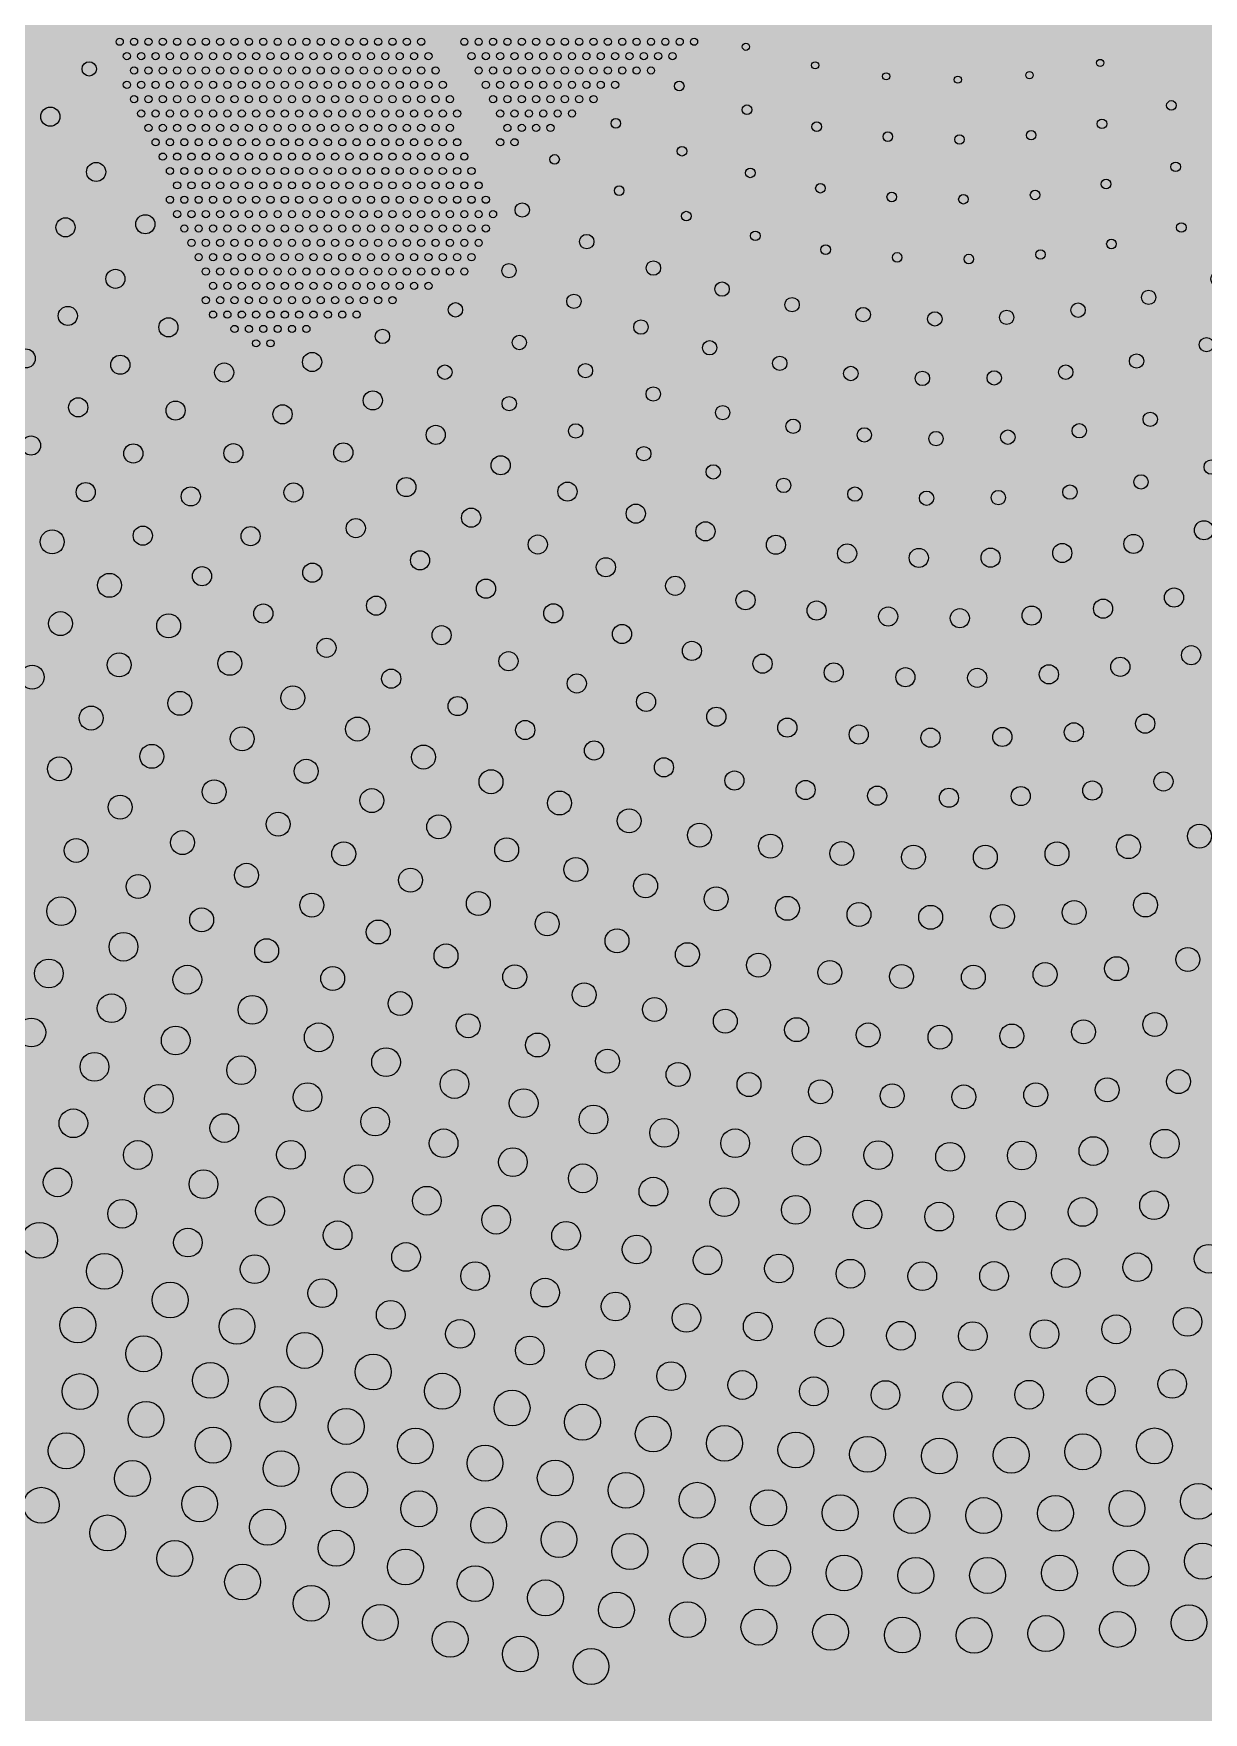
# Model space of a CAD drawing. Header units: metres. Extents: x 6 to 601, y -20 to 118.
# Drawn here: x 57.417 to 58.395, y 78.534 to 79.937 of the extents above; entities that cross this region are included whole.
import ezdxf

# ---------------------------------------------------------------- set-up
doc = ezdxf.new("R2010")
doc.units = ezdxf.units.M
doc.header["$MEASUREMENT"] = 0

# ---------------------------------------------------------------- blocks, each defined once
blk = doc.blocks.new('*U1026')
blk.add_circle((0, 0), 0.01)
blk = doc.blocks.new('*U1027')
at = {"color": 0, "linetype": 'ByBlock', "lineweight": -2, "transparency": 16777216}
for p, rotation in [((66.3017, 82.1653), 321.3418442553979), ((66.3495, 82.129), 324.197131937637), ((66.399, 82.0951), 327.0524196198754), ((66.4501, 82.0638), 329.9077073021141), ((66.5028, 82.035), 332.7629949843528), ((66.5568, 82.0089), 335.6182826665913), ((66.612, 81.9855), 338.4735703488298), ((66.6684, 81.9649), 341.3288580310684), ((66.7257, 81.9471), 344.1841457133071), ((66.7838, 81.9322), 347.039433395546), ((66.8426, 81.9202), 349.8947210777845), ((67.2604, 81.9194), 9.881734853455248), ((66.9019, 81.9111), 352.7500087600231), ((66.9616, 81.905), 355.6052964422619), ((67.0215, 81.9019), 358.4605841245007), ((67.0815, 81.9018), 1.315871806739016), ((67.1414, 81.9047), 4.171159488977735), ((67.2011, 81.9106), 7.02644717121655)]:
    blk.add_blockref('*U1026', p, dxfattribs=dict(at, rotation=rotation))
blk = doc.blocks.new('*U1028')
blk.add_circle((0, 0), 0.008)
blk = doc.blocks.new('*U1029')
at = {"color": 0, "linetype": 'ByBlock', "lineweight": -2, "transparency": 16777216}
for p, rotation in [((66.284, 82.2458), 318.158226041522), ((66.3297, 82.2069), 321.137227097485), ((66.3774, 82.1705), 324.1162281534479), ((66.4269, 82.1366), 327.0952292094108), ((66.4781, 82.1054), 330.0742302653737), ((66.5309, 82.0768), 333.0532313213367), ((66.585, 82.051), 336.0322323772997), ((66.6405, 82.0281), 339.0112334332626), ((66.697, 82.0081), 341.9902344892257), ((66.7545, 81.991), 344.9692355451886), ((66.8129, 81.9769), 347.9482366011515), ((66.8718, 81.9659), 350.9272376571144), ((66.9313, 81.958), 353.9062387130775), ((67.1709, 81.9575), 5.822242936929459), ((67.2304, 81.9651), 8.801243992892337), ((66.9911, 81.9532), 356.8852397690405), ((67.0511, 81.9515), 359.8642408250041), ((67.1111, 81.9529), 2.843241880966596)]:
    blk.add_blockref('*U1028', p, dxfattribs=dict(at, rotation=rotation))
blk = doc.blocks.new('*U1009')
blk.add_circle((0, 0), 0.008)
blk = doc.blocks.new('*U1010')
at = {"color": 0, "linetype": 'ByBlock', "lineweight": -2, "transparency": 16777216}
for p, rotation in [((66.2795, 82.3186), 315.4636443436713), ((66.3234, 82.2777), 318.5775647645634), ((66.3695, 82.2392), 321.6914851854552), ((66.4175, 82.2033), 324.8054056063472), ((66.4675, 82.1701), 327.9193260272392), ((66.5191, 82.1396), 331.0332464481314), ((66.5724, 82.112), 334.1471668690234), ((66.6271, 82.0873), 337.2610872899154), ((66.683, 82.0656), 340.3750077108073), ((66.7401, 82.047), 343.4889281316991), ((66.798, 82.0316), 346.6028485525912), ((66.8567, 82.0192), 349.7167689734833), ((67.2151, 82.0134), 8.400291498835259), ((66.916, 82.0101), 352.8306893943753), ((66.9757, 82.0043), 355.9446098152675), ((67.0357, 82.0017), 359.0585302361602), ((67.0957, 82.0023), 2.172450657051518), ((67.1555, 82.0062), 5.286371077943246)]:
    blk.add_blockref('*U1009', p, dxfattribs=dict(at, rotation=rotation))
blk = doc.blocks.new('*U1031')
blk.add_circle((0, 0), 0.008)
blk = doc.blocks.new('*U1032')
at = {"color": 0, "linetype": 'ByBlock', "lineweight": -2, "transparency": 16777216}
for p, rotation in [((66.3147, 82.3541), 315.4722963458858), ((66.3586, 82.3133), 318.7339369138296), ((66.4048, 82.275), 321.9955774817733), ((66.4531, 82.2394), 325.2572180497168), ((66.5034, 82.2066), 328.5188586176601), ((66.5554, 82.1768), 331.7804991856034), ((66.6091, 82.1499), 335.042139753547), ((66.6642, 82.1262), 338.3037803214904), ((66.7205, 82.1056), 341.5654208894341), ((66.7779, 82.0883), 344.8270614573779), ((66.8363, 82.0742), 348.0887020253215), ((67.2535, 82.0706), 10.92018600092701), ((66.8953, 82.0635), 351.3503425932652), ((66.9548, 82.0562), 354.6119831612089), ((67.1943, 82.0609), 7.658545432983378), ((67.0147, 82.0522), 357.8736237291528), ((67.0747, 82.0517), 1.13526429709624), ((67.1346, 82.0546), 4.396904865039885)]:
    blk.add_blockref('*U1031', p, dxfattribs=dict(at, rotation=rotation))
blk = doc.blocks.new('*U1033')
blk.add_circle((0, 0), 0.008)
blk = doc.blocks.new('*U1034')
at = {"color": 0, "linetype": 'ByBlock', "lineweight": -2, "transparency": 16777216}
for p, rotation in [((66.3128, 82.4281), 312.4302284460002), ((66.3545, 82.3851), 315.8543024236416), ((66.3988, 82.3446), 319.278376401283), ((66.4454, 82.3068), 322.7024503789243), ((66.4942, 82.2719), 326.1265243565657), ((66.545, 82.24), 329.5505983342072), ((66.5976, 82.2111), 332.9746723118483), ((66.6518, 82.1855), 336.3987462894895), ((66.7075, 82.1631), 339.8228202671308), ((66.7644, 82.1441), 343.2468942447719), ((66.8223, 82.1286), 346.6709682224131), ((66.8811, 82.1165), 350.0950422000544), ((67.2392, 82.1188), 10.63948606590143), ((66.9405, 82.1079), 353.5191161776956), ((67.0003, 82.1029), 356.9431901553368), ((67.0602, 82.1015), 0.3672641329768738), ((67.1202, 82.1037), 3.791338110618899), ((67.1799, 82.1095), 7.21541208826019)]:
    blk.add_blockref('*U1033', p, dxfattribs=dict(at, rotation=rotation))
blk = doc.blocks.new('*U999')
blk.add_circle((0, 0), 0.008)
blk = doc.blocks.new('*U1000')
at = {"color": 0, "linetype": 'ByBlock', "lineweight": -2, "transparency": 16777216}
for p, rotation in [((66.5189, 82.3156), 325.8933813332081), ((66.5696, 82.2835), 329.4969154059145), ((67.5417, 82.2857), 30.75699464192241), ((66.6222, 82.2547), 333.1004494786209), ((67.4892, 82.2567), 27.15346056921602), ((66.6765, 82.2293), 336.7039835513274), ((67.435, 82.231), 23.54992649650955), ((67.3793, 82.2087), 19.94639242380318), ((66.7323, 82.2073), 340.3075176240338), ((66.7894, 82.1889), 343.9110516967401), ((67.3223, 82.1901), 16.3428583510969), ((66.8476, 82.1741), 347.5145857694463), ((67.2642, 82.175), 12.73932427839062), ((66.9065, 82.1629), 351.1181198421526), ((66.966, 82.1556), 354.721653914859), ((67.1458, 82.156), 5.532256132977938), ((67.2053, 82.1636), 9.135790205684337), ((67.0259, 82.1519), 358.3251879875652), ((67.0859, 82.1521), 1.928722060271409)]:
    blk.add_blockref('*U999', p, dxfattribs=dict(at, rotation=rotation))
blk = doc.blocks.new('*U1035')
blk.add_circle((0, 0), 0.006)
blk = doc.blocks.new('*U1036')
at = {"color": 0, "linetype": 'ByBlock', "lineweight": -2, "transparency": 16777216}
for p, rotation in [((66.5777, 82.337), 328.2224105844752), ((67.493, 82.3154), 29.06794816739852), ((66.6298, 82.3071), 332.025256683408), ((66.6836, 82.2808), 335.8281027823407), ((67.4396, 82.288), 25.26510206846565), ((66.7392, 82.258), 339.6309488812734), ((67.3846, 82.2642), 21.46225596953293), ((66.7961, 82.239), 343.433794980206), ((67.328, 82.2441), 17.65940987060016), ((67.2703, 82.2278), 13.85656377166741), ((66.8541, 82.2238), 347.2366410791385), ((66.913, 82.2125), 351.0394871780711), ((67.2116, 82.2154), 10.05371767273475), ((66.9725, 82.2052), 354.8423332770038), ((67.0324, 82.2018), 358.6451793759368), ((67.0924, 82.2023), 2.448025474869226), ((67.1522, 82.2069), 6.250871573802094)]:
    blk.add_blockref('*U1035', p, dxfattribs=dict(at, rotation=rotation))
blk = doc.blocks.new('*U1037')
blk.add_circle((0, 0), 0.006)
blk = doc.blocks.new('*U1038')
at = {"color": 0, "linetype": 'ByBlock', "lineweight": -2, "transparency": 16777216}
for p, rotation in [((66.6387, 82.3592), 330.9159579152873), ((67.4451, 82.3464), 27.27291532029842), ((66.6921, 82.3319), 334.9414548727881), ((67.3909, 82.3208), 23.24741836279761), ((66.7473, 82.3084), 338.9669518302888), ((67.335, 82.2991), 19.22192140529681), ((66.804, 82.2889), 342.9924487877897), ((67.2777, 82.2814), 15.196424447796), ((66.862, 82.2733), 347.0179457452905), ((67.2193, 82.2677), 11.1709274902952), ((66.9209, 82.2619), 351.0434427027916), ((66.9804, 82.2547), 355.0689396602925), ((67.16, 82.2581), 7.145430532794445), ((67.0403, 82.2516), 359.0944366177936), ((67.1003, 82.2528), 3.119933575293774)]:
    blk.add_blockref('*U1037', p, dxfattribs=dict(at, rotation=rotation))
blk = doc.blocks.new('*U1039')
blk.add_circle((0, 0), 0.006)
blk = doc.blocks.new('*U1040')
at = {"color": 0, "linetype": 'ByBlock', "lineweight": -2, "transparency": 16777216}
for p, rotation in [((66.6834, 82.3919), 332.5696579955841), ((66.7377, 82.3663), 336.8454989409339), ((67.3793, 82.3703), 23.87974933978078), ((66.7937, 82.3448), 341.1213398862835), ((67.3236, 82.3481), 19.60390839443108), ((66.8511, 82.3275), 345.3971808316333), ((67.2663, 82.3301), 15.3280674490812), ((66.9097, 82.3145), 349.6730217769831), ((67.2079, 82.3164), 11.05222650373139), ((66.9691, 82.306), 353.9488627223328), ((67.0289, 82.3019), 358.2247036676825), ((67.0889, 82.3023), 2.50054461303185), ((67.1487, 82.3071), 6.776385558381644)]:
    blk.add_blockref('*U1039', p, dxfattribs=dict(at, rotation=rotation))
blk = doc.blocks.new('*U1019')
blk.add_circle((0, 0), 0.006)
blk = doc.blocks.new('*U1020')
at = {"color": 0, "linetype": 'ByBlock', "lineweight": -2, "transparency": 16777216}
for p, rotation in [((66.6945, 82.4426), 331.5420281235775), ((67.3873, 82.4293), 26.25467639388164), ((66.7484, 82.4162), 336.1014154794361), ((66.8041, 82.3941), 340.6608028352946), ((67.3325, 82.4049), 21.69528903802299), ((67.276, 82.385), 17.13590168216428), ((66.8615, 82.3765), 345.2201901911533), ((67.218, 82.3696), 12.57651432630558), ((66.92, 82.3635), 349.779577547012), ((66.9794, 82.3552), 354.3389649028708), ((67.0993, 82.3529), 3.457739614588032), ((67.159, 82.3589), 8.017126970446926), ((67.0393, 82.3516), 358.8983522587293)]:
    blk.add_blockref('*U1019', p, dxfattribs=dict(at, rotation=rotation))
blk = doc.blocks.new('*U1015')
blk.add_circle((0, 0), 0.004)
blk = doc.blocks.new('*U1016')
at = {"color": 0, "linetype": 'ByBlock', "lineweight": -2, "transparency": 16777216}
for p, rotation in [((66.7215, 82.4849), 331.832645651145), ((67.3574, 82.4703), 25.54796266728846), ((66.7755, 82.4588), 336.7158562889763), ((67.3022, 82.4468), 20.66475202945717), ((66.8316, 82.4375), 341.5990669268076), ((67.2453, 82.428), 15.78154139162604), ((66.8893, 82.421), 346.4822775646388), ((67.1869, 82.4142), 10.89833075379492), ((66.9481, 82.4095), 351.36548820247), ((67.0078, 82.403), 356.2486988403013), ((67.0677, 82.4016), 1.131909478132176), ((67.1276, 82.4054), 6.015120115963612)]:
    blk.add_blockref('*U1015', p, dxfattribs=dict(at, rotation=rotation))
blk = doc.blocks.new('*U1017')
blk.add_circle((0, 0), 0.004)
blk = doc.blocks.new('*U1018')
at = {"color": 0, "linetype": 'ByBlock', "lineweight": -2, "transparency": 16777216}
for p, rotation in [((66.7727, 82.515), 334.5415391586943), ((67.2972, 82.4985), 21.85047748370235), ((66.828, 82.4917), 339.7980878614729), ((66.8851, 82.4736), 345.0546365642514), ((67.2406, 82.4787), 16.59392878092369), ((66.9437, 82.4608), 350.3111852670302), ((67.0033, 82.4535), 355.567733969809), ((67.1231, 82.4552), 6.080831375366351), ((67.1824, 82.4643), 11.33738007814504), ((67.0632, 82.4516), 0.8242826725878657)]:
    blk.add_blockref('*U1017', p, dxfattribs=dict(at, rotation=rotation))
blk = doc.blocks.new('*U1043')
blk.add_circle((0, 0), 0.004)
blk = doc.blocks.new('*U1044')
at = {"color": 0, "linetype": 'ByBlock', "lineweight": -2, "transparency": 16777216}
for p, rotation in [((66.8257, 82.5462), 337.8131136229439), ((66.8823, 82.5264), 343.5048120310153), ((67.237, 82.53), 17.65500247944334), ((66.9406, 82.5122), 349.1965104390867), ((67.179, 82.5146), 11.96330407137198), ((67, 82.5039), 354.8882088471581), ((67.0599, 82.5015), 0.5799072552289426), ((67.1198, 82.5051), 6.271605663300615)]:
    blk.add_blockref('*U1043', p, dxfattribs=dict(at, rotation=rotation))
blk = doc.blocks.new('*U1001')
blk.add_circle((0, 0), 0.003)
blk = doc.blocks.new('*U1002')
at = {"color": 0, "linetype": 'ByBlock', "lineweight": -2, "transparency": 16777216}
for p, rotation in [((66.8814, 82.579), 341.8701038486636), ((67.1775, 82.5655), 12.89708367252302), ((66.9393, 82.5635), 348.0754998134354), ((66.9986, 82.5543), 354.2808957782074), ((67.1184, 82.5553), 6.691687707751187), ((67.0585, 82.5515), 0.4862917429780357)]:
    blk.add_blockref('*U1001', p, dxfattribs=dict(at, rotation=rotation))

msp = doc.modelspace()

# ---------------------------------------------------------------- hatches: boundary and pattern name
at = {"lineweight": 0, "true_color": 0xcd6928, "transparency": 33554534}
h = msp.add_hatch(color=32, dxfattribs=at)
h.dxf.hatch_style = 1
h.paths.add_polyline_path([(59.489, 84.0763), (57.57, 84.0763, 0.143152), (56.5361, 81.1977), (56.5361, 78.4762), (59.489, 78.4757)])

# ---------------------------------------------------------------- linework, layer by layer
for centre, radius in [((57.4893, 79.93), 0.003), ((57.5013, 79.93), 0.003), ((57.5133, 79.93), 0.003), ((57.5253, 79.93), 0.003), ((57.5373, 79.93), 0.003), ((57.5493, 79.93), 0.003), ((57.5613, 79.93), 0.003), ((57.5733, 79.93), 0.003), ((57.5853, 79.93), 0.003), ((57.5973, 79.93), 0.003), ((57.6093, 79.93), 0.003), ((57.6213, 79.93), 0.003), ((57.6333, 79.93), 0.003), ((57.6453, 79.93), 0.003), ((57.6573, 79.93), 0.003), ((57.6693, 79.93), 0.003), ((57.6813, 79.93), 0.003), ((57.6933, 79.93), 0.003), ((57.7053, 79.93), 0.003), ((57.7173, 79.93), 0.003), ((57.7293, 79.93), 0.003), ((57.7413, 79.93), 0.003), ((57.7773, 79.93), 0.003), ((57.7893, 79.93), 0.003), ((57.8013, 79.93), 0.003), ((57.8133, 79.93), 0.003), ((57.8253, 79.93), 0.003), ((57.8373, 79.93), 0.003), ((57.8493, 79.93), 0.003), ((57.8613, 79.93), 0.003), ((57.8733, 79.93), 0.003), ((57.8853, 79.93), 0.003), ((57.8973, 79.93), 0.003), ((57.9093, 79.93), 0.003), ((57.9213, 79.93), 0.003), ((57.9333, 79.93), 0.003), ((57.9453, 79.93), 0.003), ((57.9573, 79.93), 0.003), ((57.9693, 79.93), 0.003), ((57.4953, 79.918), 0.003), ((57.5073, 79.918), 0.003), ((57.5193, 79.918), 0.003), ((57.5313, 79.918), 0.003), ((57.5433, 79.918), 0.003), ((57.5553, 79.918), 0.003), ((57.5673, 79.918), 0.003), ((57.5793, 79.918), 0.003), ((57.5913, 79.918), 0.003), ((57.6033, 79.918), 0.003), ((57.6153, 79.918), 0.003), ((57.6273, 79.918), 0.003), ((57.6393, 79.918), 0.003), ((57.6513, 79.918), 0.003), ((57.6633, 79.918), 0.003), ((57.6753, 79.918), 0.003), ((57.6873, 79.918), 0.003), ((57.6993, 79.918), 0.003), ((57.7113, 79.918), 0.003), ((57.7233, 79.918), 0.003), ((57.7353, 79.918), 0.003), ((57.7473, 79.918), 0.003), ((57.7833, 79.918), 0.003), ((57.7953, 79.918), 0.003), ((57.8073, 79.918), 0.003), ((57.8193, 79.918), 0.003), ((57.8313, 79.918), 0.003), ((57.8433, 79.918), 0.003), ((57.8553, 79.918), 0.003), ((57.8673, 79.918), 0.003), ((57.8793, 79.918), 0.003), ((57.8913, 79.918), 0.003), ((57.9033, 79.918), 0.003), ((57.9153, 79.918), 0.003), ((57.9273, 79.918), 0.003), ((57.9393, 79.918), 0.003), ((57.9513, 79.918), 0.003), ((57.4638, 79.9073), 0.006), ((57.5013, 79.906), 0.003), ((57.5133, 79.906), 0.003), ((57.5253, 79.906), 0.003), ((57.5373, 79.906), 0.003), ((57.5493, 79.906), 0.003), ((57.5613, 79.906), 0.003), ((57.5733, 79.906), 0.003), ((57.5853, 79.906), 0.003), ((57.5973, 79.906), 0.003), ((57.6093, 79.906), 0.003), ((57.6213, 79.906), 0.003), ((57.6333, 79.906), 0.003), ((57.6453, 79.906), 0.003), ((57.6573, 79.906), 0.003), ((57.6693, 79.906), 0.003), ((57.6813, 79.906), 0.003), ((57.6933, 79.906), 0.003), ((57.7053, 79.906), 0.003), ((57.7173, 79.906), 0.003), ((57.7293, 79.906), 0.003), ((57.7413, 79.906), 0.003), ((57.7533, 79.906), 0.003), ((57.7893, 79.906), 0.003), ((57.8013, 79.906), 0.003), ((57.8133, 79.906), 0.003), ((57.8253, 79.906), 0.003), ((57.8373, 79.906), 0.003), ((57.8493, 79.906), 0.003), ((57.8613, 79.906), 0.003), ((57.8733, 79.906), 0.003), ((57.8853, 79.906), 0.003), ((57.8973, 79.906), 0.003), ((57.9093, 79.906), 0.003), ((57.9213, 79.906), 0.003), ((57.9333, 79.906), 0.003), ((57.4953, 79.894), 0.003), ((57.5073, 79.894), 0.003), ((57.5193, 79.894), 0.003), ((57.5313, 79.894), 0.003), ((57.5433, 79.894), 0.003), ((57.5553, 79.894), 0.003), ((57.5673, 79.894), 0.003), ((57.5793, 79.894), 0.003), ((57.5913, 79.894), 0.003), ((57.6033, 79.894), 0.003), ((57.6153, 79.894), 0.003), ((57.6273, 79.894), 0.003), ((57.6393, 79.894), 0.003), ((57.6513, 79.894), 0.003), ((57.6633, 79.894), 0.003), ((57.6753, 79.894), 0.003), ((57.6873, 79.894), 0.003), ((57.6993, 79.894), 0.003), ((57.7113, 79.894), 0.003), ((57.7233, 79.894), 0.003), ((57.7353, 79.894), 0.003), ((57.7473, 79.894), 0.003), ((57.7593, 79.894), 0.003), ((57.7953, 79.894), 0.003), ((57.8073, 79.894), 0.003), ((57.8193, 79.894), 0.003), ((57.8313, 79.894), 0.003), ((57.8433, 79.894), 0.003), ((57.8553, 79.894), 0.003), ((57.8673, 79.894), 0.003), ((57.8793, 79.894), 0.003), ((57.8913, 79.894), 0.003), ((57.9033, 79.894), 0.003), ((57.5013, 79.882), 0.003), ((57.5133, 79.882), 0.003), ((57.5253, 79.882), 0.003), ((57.5373, 79.882), 0.003), ((57.5493, 79.882), 0.003), ((57.5613, 79.882), 0.003), ((57.5733, 79.882), 0.003), ((57.5853, 79.882), 0.003), ((57.5973, 79.882), 0.003), ((57.6093, 79.882), 0.003), ((57.6213, 79.882), 0.003), ((57.6333, 79.882), 0.003), ((57.6453, 79.882), 0.003), ((57.6573, 79.882), 0.003), ((57.6693, 79.882), 0.003), ((57.6813, 79.882), 0.003), ((57.6933, 79.882), 0.003), ((57.7053, 79.882), 0.003), ((57.7173, 79.882), 0.003), ((57.7293, 79.882), 0.003), ((57.7413, 79.882), 0.003), ((57.7533, 79.882), 0.003), ((57.7653, 79.882), 0.003), ((57.8013, 79.882), 0.003), ((57.8133, 79.882), 0.003), ((57.8253, 79.882), 0.003), ((57.8373, 79.882), 0.003), ((57.8493, 79.882), 0.003), ((57.8613, 79.882), 0.003), ((57.8733, 79.882), 0.003), ((57.8853, 79.882), 0.003), ((57.4313, 79.8674), 0.008), ((57.5073, 79.87), 0.003), ((57.5193, 79.87), 0.003), ((57.5313, 79.87), 0.003), ((57.5433, 79.87), 0.003), ((57.5553, 79.87), 0.003), ((57.5673, 79.87), 0.003), ((57.5793, 79.87), 0.003), ((57.5913, 79.87), 0.003), ((57.6033, 79.87), 0.003), ((57.6153, 79.87), 0.003), ((57.6273, 79.87), 0.003), ((57.6393, 79.87), 0.003), ((57.6513, 79.87), 0.003), ((57.6633, 79.87), 0.003), ((57.6753, 79.87), 0.003), ((57.6873, 79.87), 0.003), ((57.6993, 79.87), 0.003), ((57.7113, 79.87), 0.003), ((57.7233, 79.87), 0.003), ((57.7353, 79.87), 0.003), ((57.7473, 79.87), 0.003), ((57.7593, 79.87), 0.003), ((57.7713, 79.87), 0.003), ((57.8073, 79.87), 0.003), ((57.8193, 79.87), 0.003), ((57.8313, 79.87), 0.003), ((57.8433, 79.87), 0.003), ((57.8553, 79.87), 0.003), ((57.8673, 79.87), 0.003), ((57.5133, 79.858), 0.003), ((57.5193, 79.846), 0.003), ((57.5253, 79.858), 0.003), ((57.5313, 79.846), 0.003), ((57.5373, 79.858), 0.003), ((57.5433, 79.846), 0.003), ((57.5493, 79.858), 0.003), ((57.5553, 79.846), 0.003), ((57.5613, 79.858), 0.003), ((57.5673, 79.846), 0.003), ((57.5733, 79.858), 0.003), ((57.5793, 79.846), 0.003), ((57.5853, 79.858), 0.003), ((57.5913, 79.846), 0.003), ((57.5973, 79.858), 0.003), ((57.6033, 79.846), 0.003), ((57.6093, 79.858), 0.003), ((57.6153, 79.846), 0.003), ((57.6213, 79.858), 0.003), ((57.6273, 79.846), 0.003), ((57.6333, 79.858), 0.003), ((57.6393, 79.846), 0.003), ((57.6453, 79.858), 0.003), ((57.6513, 79.846), 0.003), ((57.6573, 79.858), 0.003), ((57.6633, 79.846), 0.003), ((57.6693, 79.858), 0.003), ((57.6753, 79.846), 0.003), ((57.6813, 79.858), 0.003), ((57.6873, 79.846), 0.003), ((57.6933, 79.858), 0.003), ((57.6993, 79.846), 0.003), ((57.7053, 79.858), 0.003), ((57.7113, 79.846), 0.003), ((57.7173, 79.858), 0.003), ((57.7233, 79.846), 0.003), ((57.7293, 79.858), 0.003), ((57.7353, 79.846), 0.003), ((57.7413, 79.858), 0.003), ((57.7473, 79.846), 0.003), ((57.7533, 79.858), 0.003), ((57.7593, 79.846), 0.003), ((57.7653, 79.858), 0.003), ((57.7713, 79.846), 0.003), ((57.8073, 79.846), 0.003), ((57.8133, 79.858), 0.003), ((57.8193, 79.846), 0.003), ((57.8253, 79.858), 0.003), ((57.8373, 79.858), 0.003), ((57.8493, 79.858), 0.003), ((57.5253, 79.834), 0.003), ((57.5373, 79.834), 0.003), ((57.5493, 79.834), 0.003), ((57.5613, 79.834), 0.003), ((57.5733, 79.834), 0.003), ((57.5853, 79.834), 0.003), ((57.5973, 79.834), 0.003), ((57.6093, 79.834), 0.003), ((57.6213, 79.834), 0.003), ((57.6333, 79.834), 0.003), ((57.6453, 79.834), 0.003), ((57.6573, 79.834), 0.003), ((57.6693, 79.834), 0.003), ((57.6813, 79.834), 0.003), ((57.6933, 79.834), 0.003), ((57.7053, 79.834), 0.003), ((57.7173, 79.834), 0.003), ((57.7293, 79.834), 0.003), ((57.7413, 79.834), 0.003), ((57.7533, 79.834), 0.003), ((57.7653, 79.834), 0.003), ((57.7773, 79.834), 0.003), ((57.4696, 79.8212), 0.008), ((57.5313, 79.822), 0.003), ((57.5433, 79.822), 0.003), ((57.5553, 79.822), 0.003), ((57.5673, 79.822), 0.003), ((57.5793, 79.822), 0.003), ((57.5913, 79.822), 0.003), ((57.6033, 79.822), 0.003), ((57.6153, 79.822), 0.003), ((57.6273, 79.822), 0.003), ((57.6393, 79.822), 0.003), ((57.6513, 79.822), 0.003), ((57.6633, 79.822), 0.003), ((57.6753, 79.822), 0.003), ((57.6873, 79.822), 0.003), ((57.6993, 79.822), 0.003), ((57.7113, 79.822), 0.003), ((57.7233, 79.822), 0.003), ((57.7353, 79.822), 0.003), ((57.7473, 79.822), 0.003), ((57.7593, 79.822), 0.003), ((57.7713, 79.822), 0.003), ((57.7833, 79.822), 0.003), ((57.5373, 79.81), 0.003), ((57.5493, 79.81), 0.003), ((57.5613, 79.81), 0.003), ((57.5733, 79.81), 0.003), ((57.5853, 79.81), 0.003), ((57.5973, 79.81), 0.003), ((57.6093, 79.81), 0.003), ((57.6213, 79.81), 0.003), ((57.6333, 79.81), 0.003), ((57.6453, 79.81), 0.003), ((57.6573, 79.81), 0.003), ((57.6693, 79.81), 0.003), ((57.6813, 79.81), 0.003), ((57.6933, 79.81), 0.003), ((57.7053, 79.81), 0.003), ((57.7173, 79.81), 0.003), ((57.7293, 79.81), 0.003), ((57.7413, 79.81), 0.003), ((57.7533, 79.81), 0.003), ((57.7653, 79.81), 0.003), ((57.7773, 79.81), 0.003), ((57.7893, 79.81), 0.003), ((57.5313, 79.798), 0.003), ((57.5433, 79.798), 0.003), ((57.5553, 79.798), 0.003), ((57.5673, 79.798), 0.003), ((57.5793, 79.798), 0.003), ((57.5913, 79.798), 0.003), ((57.6033, 79.798), 0.003), ((57.6153, 79.798), 0.003), ((57.6273, 79.798), 0.003), ((57.6393, 79.798), 0.003), ((57.6513, 79.798), 0.003), ((57.6633, 79.798), 0.003), ((57.6753, 79.798), 0.003), ((57.6873, 79.798), 0.003), ((57.6993, 79.798), 0.003), ((57.7113, 79.798), 0.003), ((57.7233, 79.798), 0.003), ((57.7353, 79.798), 0.003), ((57.7473, 79.798), 0.003), ((57.7593, 79.798), 0.003), ((57.7713, 79.798), 0.003), ((57.7833, 79.798), 0.003), ((57.7953, 79.798), 0.003), ((57.5107, 79.7775), 0.008), ((57.5373, 79.786), 0.003), ((57.5493, 79.786), 0.003), ((57.5613, 79.786), 0.003), ((57.5733, 79.786), 0.003), ((57.5853, 79.786), 0.003), ((57.5973, 79.786), 0.003), ((57.6093, 79.786), 0.003), ((57.6213, 79.786), 0.003), ((57.6333, 79.786), 0.003), ((57.6453, 79.786), 0.003), ((57.6573, 79.786), 0.003), ((57.6693, 79.786), 0.003), ((57.6813, 79.786), 0.003), ((57.6933, 79.786), 0.003), ((57.7053, 79.786), 0.003), ((57.7173, 79.786), 0.003), ((57.7293, 79.786), 0.003), ((57.7413, 79.786), 0.003), ((57.7533, 79.786), 0.003), ((57.7653, 79.786), 0.003), ((57.7773, 79.786), 0.003), ((57.7893, 79.786), 0.003), ((57.8013, 79.786), 0.003), ((57.5433, 79.774), 0.003), ((57.5493, 79.762), 0.003), ((57.5553, 79.774), 0.003), ((57.5613, 79.762), 0.003), ((57.5673, 79.774), 0.003), ((57.5733, 79.762), 0.003), ((57.5793, 79.774), 0.003), ((57.5853, 79.762), 0.003), ((57.5913, 79.774), 0.003), ((57.5973, 79.762), 0.003), ((57.6033, 79.774), 0.003), ((57.6093, 79.762), 0.003), ((57.6153, 79.774), 0.003), ((57.6213, 79.762), 0.003), ((57.6273, 79.774), 0.003), ((57.6333, 79.762), 0.003), ((57.6393, 79.774), 0.003), ((57.6453, 79.762), 0.003), ((57.6513, 79.774), 0.003), ((57.6573, 79.762), 0.003), ((57.6633, 79.774), 0.003), ((57.6693, 79.762), 0.003), ((57.6753, 79.774), 0.003), ((57.6813, 79.762), 0.003), ((57.6873, 79.774), 0.003), ((57.6933, 79.762), 0.003), ((57.6993, 79.774), 0.003), ((57.7053, 79.762), 0.003), ((57.7113, 79.774), 0.003), ((57.7173, 79.762), 0.003), ((57.7233, 79.774), 0.003), ((57.7293, 79.762), 0.003), ((57.7353, 79.774), 0.003), ((57.7413, 79.762), 0.003), ((57.7473, 79.774), 0.003), ((57.7533, 79.762), 0.003), ((57.7593, 79.774), 0.003), ((57.7653, 79.762), 0.003), ((57.7713, 79.774), 0.003), ((57.7773, 79.762), 0.003), ((57.7833, 79.774), 0.003), ((57.7893, 79.762), 0.003), ((57.7953, 79.774), 0.003), ((57.5553, 79.75), 0.003), ((57.5673, 79.75), 0.003), ((57.5793, 79.75), 0.003), ((57.5913, 79.75), 0.003), ((57.6033, 79.75), 0.003), ((57.6153, 79.75), 0.003), ((57.6273, 79.75), 0.003), ((57.6393, 79.75), 0.003), ((57.6513, 79.75), 0.003), ((57.6633, 79.75), 0.003), ((57.6753, 79.75), 0.003), ((57.6873, 79.75), 0.003), ((57.6993, 79.75), 0.003), ((57.7113, 79.75), 0.003), ((57.7233, 79.75), 0.003), ((57.7353, 79.75), 0.003), ((57.7473, 79.75), 0.003), ((57.7593, 79.75), 0.003), ((57.7713, 79.75), 0.003), ((57.7833, 79.75), 0.003), ((57.5613, 79.738), 0.003), ((57.5733, 79.738), 0.003), ((57.5853, 79.738), 0.003), ((57.5973, 79.738), 0.003), ((57.6093, 79.738), 0.003), ((57.6213, 79.738), 0.003), ((57.6333, 79.738), 0.003), ((57.6453, 79.738), 0.003), ((57.6573, 79.738), 0.003), ((57.6693, 79.738), 0.003), ((57.6813, 79.738), 0.003), ((57.6933, 79.738), 0.003), ((57.7053, 79.738), 0.003), ((57.7173, 79.738), 0.003), ((57.7293, 79.738), 0.003), ((57.7413, 79.738), 0.003), ((57.7533, 79.738), 0.003), ((57.7653, 79.738), 0.003), ((57.7773, 79.738), 0.003), ((57.5673, 79.726), 0.003), ((57.5793, 79.726), 0.003), ((57.5913, 79.726), 0.003), ((57.6033, 79.726), 0.003), ((57.6153, 79.726), 0.003), ((57.6273, 79.726), 0.003), ((57.6393, 79.726), 0.003), ((57.6513, 79.726), 0.003), ((57.6633, 79.726), 0.003), ((57.6753, 79.726), 0.003), ((57.6873, 79.726), 0.003), ((57.6993, 79.726), 0.003), ((57.7113, 79.726), 0.003), ((57.7233, 79.726), 0.003), ((57.7353, 79.726), 0.003), ((57.7473, 79.726), 0.003), ((57.5613, 79.714), 0.003), ((57.5733, 79.714), 0.003), ((57.5853, 79.714), 0.003), ((57.5973, 79.714), 0.003), ((57.6093, 79.714), 0.003), ((57.6213, 79.714), 0.003), ((57.6333, 79.714), 0.003), ((57.6453, 79.714), 0.003), ((57.6573, 79.714), 0.003), ((57.6693, 79.714), 0.003), ((57.6813, 79.714), 0.003), ((57.6933, 79.714), 0.003), ((57.7053, 79.714), 0.003), ((57.7173, 79.714), 0.003), ((57.5673, 79.702), 0.003), ((57.5793, 79.702), 0.003), ((57.5913, 79.702), 0.003), ((57.6033, 79.702), 0.003), ((57.6153, 79.702), 0.003), ((57.6273, 79.702), 0.003), ((57.6393, 79.702), 0.003), ((57.6513, 79.702), 0.003), ((57.6633, 79.702), 0.003), ((57.6753, 79.702), 0.003), ((57.6873, 79.702), 0.003), ((57.5853, 79.69), 0.003), ((57.5973, 79.69), 0.003), ((57.6033, 79.678), 0.003), ((57.6093, 79.69), 0.003), ((57.6153, 79.678), 0.003), ((57.6213, 79.69), 0.003), ((57.6333, 79.69), 0.003), ((57.6453, 79.69), 0.003), ((57.4398, 79.4438), 0.01), ((57.4889, 79.4093), 0.01), ((57.4161, 79.3991), 0.01), ((57.5396, 79.3772), 0.01), ((57.4654, 79.3649), 0.01), ((57.5917, 79.3475), 0.01), ((57.5161, 79.3329), 0.01), ((57.4389, 79.3224), 0.01), ((57.6452, 79.3204), 0.01), ((57.5683, 79.3033), 0.01), ((57.7, 79.2959), 0.01), ((57.4897, 79.2905), 0.01), ((57.6218, 79.2762), 0.01), ((57.7559, 79.274), 0.01), ((57.4529, 79.2543), 0.01), ((57.5418, 79.2608), 0.01), ((57.6765, 79.2515), 0.01), ((57.8127, 79.2548), 0.01), ((57.8704, 79.2384), 0.01), ((57.5047, 79.2241), 0.01), ((57.5952, 79.2335), 0.01), ((57.7323, 79.2294), 0.01), ((57.9288, 79.2247), 0.01), ((57.6498, 79.2086), 0.01), ((57.789, 79.2099), 0.01), ((57.9878, 79.2139), 0.01), ((58.3466, 79.2087), 0.01), ((57.4403, 79.2035), 0.012), ((57.5578, 79.1962), 0.01), ((57.8466, 79.193), 0.01), ((58.0473, 79.2059), 0.01), ((58.1071, 79.2007), 0.01), ((58.167, 79.1984), 0.01), ((58.227, 79.199), 0.01), ((58.2869, 79.2024), 0.01), ((57.7054, 79.1861), 0.01), ((57.9049, 79.1787), 0.01), ((57.4925, 79.1738), 0.012), ((57.6121, 79.1705), 0.01), ((57.762, 79.1661), 0.01), ((57.9637, 79.1672), 0.01), ((57.4301, 79.1515), 0.012), ((58.0231, 79.1584), 0.01), ((58.0828, 79.1523), 0.01), ((58.2626, 79.1506), 0.01), ((58.3224, 79.1555), 0.01), ((58.3819, 79.1632), 0.01), ((57.5458, 79.1463), 0.012), ((57.6673, 79.1472), 0.01), ((57.8194, 79.1486), 0.01), ((58.1427, 79.149), 0.01), ((58.2027, 79.1484), 0.01), ((57.4825, 79.1224), 0.012), ((57.6002, 79.1211), 0.012), ((57.7236, 79.1263), 0.01), ((57.8775, 79.1337), 0.01), ((57.9362, 79.1213), 0.01), ((57.9954, 79.1116), 0.01), ((58.3543, 79.1089), 0.01), ((57.4155, 79.1022), 0.012), ((57.5361, 79.0955), 0.012), ((57.6556, 79.0981), 0.012), ((57.7806, 79.1078), 0.01), ((58.055, 79.1045), 0.01), ((58.1148, 79.1001), 0.01), ((58.1748, 79.0983), 0.01), ((58.2348, 79.0992), 0.01), ((58.2947, 79.1027), 0.01), ((57.8384, 79.0917), 0.01), ((57.4682, 79.0735), 0.012), ((57.5908, 79.0707), 0.012), ((57.7119, 79.0774), 0.012), ((57.8969, 79.0782), 0.01), ((57.9559, 79.0671), 0.01), ((57.7691, 79.0591), 0.012), ((58.0152, 79.0586), 0.01), ((58.0749, 79.0526), 0.01), ((58.3146, 79.0543), 0.01), ((58.3742, 79.0611), 0.01), ((57.522, 79.0468), 0.012), ((57.6463, 79.0481), 0.012), ((57.8269, 79.0431), 0.012), ((58.1348, 79.0492), 0.01), ((58.1948, 79.0483), 0.01), ((58.2548, 79.05), 0.01), ((57.4506, 79.0263), 0.012), ((57.5767, 79.0223), 0.012), ((57.7028, 79.0277), 0.012), ((57.8853, 79.0295), 0.012), ((57.76, 79.0096), 0.012), ((57.9443, 79.0183), 0.012), ((58.0036, 79.0096), 0.012), ((58.3627, 79.0092), 0.012), ((57.5045, 78.9998), 0.012), ((57.6324, 78.9999), 0.012), ((58.0633, 79.0034), 0.012), ((58.1232, 78.9996), 0.012), ((58.1832, 78.9983), 0.012), ((58.2432, 78.9994), 0.012), ((58.303, 79.0031), 0.012), ((57.8179, 78.9938), 0.012), ((57.8763, 78.9803), 0.012), ((57.4374, 78.9769), 0.012), ((57.5593, 78.9754), 0.012), ((57.6888, 78.9796), 0.012), ((57.9353, 78.9692), 0.012), ((57.6149, 78.953), 0.012), ((57.746, 78.9616), 0.012), ((57.9946, 78.9604), 0.012), ((58.0543, 78.954), 0.012), ((58.294, 78.9522), 0.012), ((58.3537, 78.9578), 0.012), ((57.4914, 78.9507), 0.012), ((57.8039, 78.9457), 0.012), ((58.1141, 78.95), 0.012), ((58.1741, 78.9483), 0.012), ((58.2341, 78.9491), 0.012), ((57.4224, 78.9285), 0.015), ((57.5463, 78.9266), 0.012), ((57.6714, 78.9327), 0.012), ((57.8623, 78.9322), 0.012), ((57.7286, 78.9146), 0.012), ((57.9213, 78.9208), 0.012), ((57.9806, 78.9118), 0.012), ((58.3993, 78.9131), 0.012), ((57.4765, 78.9026), 0.015), ((57.6021, 78.9044), 0.012), ((57.7864, 78.8986), 0.012), ((58.0402, 78.905), 0.012), ((58.1, 78.9006), 0.012), ((58.16, 78.8985), 0.012), ((58.22, 78.8987), 0.012), ((58.2799, 78.9012), 0.012), ((58.3397, 78.906), 0.012), ((57.6586, 78.8843), 0.012), ((57.8448, 78.8848), 0.012), ((57.5315, 78.8786), 0.015), ((57.9037, 78.8732), 0.012), ((57.4543, 78.8577), 0.015), ((57.5873, 78.8566), 0.015), ((57.7158, 78.8662), 0.012), ((57.9629, 78.8637), 0.012), ((58.0225, 78.8565), 0.012), ((58.322, 78.8541), 0.012), ((58.3817, 78.8604), 0.012), ((57.7737, 78.8503), 0.012), ((58.0823, 78.8516), 0.012), ((58.1422, 78.8488), 0.012), ((58.2022, 78.8484), 0.012), ((58.2622, 78.8501), 0.012), ((57.5093, 78.8337), 0.015), ((57.6439, 78.8365), 0.015), ((57.832, 78.8364), 0.012), ((57.565, 78.8115), 0.015), ((57.7011, 78.8185), 0.015), ((57.8909, 78.8246), 0.012), ((57.9501, 78.815), 0.012), ((57.4561, 78.8021), 0.015), ((57.7589, 78.8024), 0.015), ((58.0096, 78.8076), 0.012), ((58.0694, 78.8023), 0.012), ((58.1293, 78.7992), 0.012), ((58.1893, 78.7983), 0.012), ((58.2493, 78.7995), 0.012), ((58.3092, 78.8029), 0.012), ((58.3689, 78.8085), 0.012), ((57.6215, 78.7913), 0.015), ((57.8172, 78.7884), 0.015), ((57.5113, 78.7788), 0.015), ((57.6786, 78.773), 0.015), ((57.876, 78.7765), 0.015), ((57.9352, 78.7667), 0.015), ((57.4446, 78.7526), 0.015), ((57.5673, 78.7573), 0.015), ((57.7364, 78.7566), 0.015), ((57.9947, 78.7589), 0.015), ((58.0544, 78.7533), 0.015), ((58.354, 78.7567), 0.015), ((57.7946, 78.7423), 0.015), ((58.1143, 78.7497), 0.015), ((58.1743, 78.7483), 0.015), ((58.2343, 78.749), 0.015), ((58.2942, 78.7518), 0.015), ((57.4999, 78.7295), 0.015), ((57.6241, 78.7377), 0.015), ((57.8533, 78.7299), 0.015), ((57.6814, 78.72), 0.015), ((57.9124, 78.7196), 0.015), ((57.9718, 78.7113), 0.015), ((58.3908, 78.7104), 0.015), ((57.4238, 78.7071), 0.015), ((57.5561, 78.7082), 0.015), ((57.7393, 78.7042), 0.015), ((58.0315, 78.705), 0.015), ((58.0914, 78.7008), 0.015), ((58.1513, 78.6986), 0.015), ((58.2113, 78.6985), 0.015), ((58.2713, 78.7004), 0.015), ((58.3311, 78.7044), 0.015), ((57.4792, 78.684), 0.015), ((57.6128, 78.6888), 0.015), ((57.7976, 78.6904), 0.015), ((57.6702, 78.6712), 0.015), ((57.8564, 78.6785), 0.015), ((57.9156, 78.6685), 0.015), ((57.5353, 78.6626), 0.015), ((57.7281, 78.6555), 0.015), ((57.9751, 78.6605), 0.015), ((58.0348, 78.6545), 0.015), ((58.3344, 78.6545), 0.015), ((58.3941, 78.6604), 0.015), ((57.592, 78.643), 0.015), ((57.7864, 78.6416), 0.015), ((58.0946, 78.6505), 0.015), ((58.1546, 78.6485), 0.015), ((58.2146, 78.6485), 0.015), ((58.2746, 78.6505), 0.015), ((57.8452, 78.6297), 0.015), ((57.6493, 78.6252), 0.015), ((57.9044, 78.6196), 0.015), ((57.7071, 78.6092), 0.015), ((57.9638, 78.6115), 0.015), ((58.0235, 78.6053), 0.015), ((58.0834, 78.6011), 0.015), ((58.1433, 78.5987), 0.015), ((58.2033, 78.5984), 0.015), ((58.2633, 78.5999), 0.015), ((58.3232, 78.6034), 0.015), ((58.3829, 78.6089), 0.015), ((57.7654, 78.5951), 0.015), ((57.8241, 78.5828), 0.015), ((57.8832, 78.5724), 0.015)]:
    msp.add_circle(centre, radius)

# ---------------------------------------------------------------- block references
for name in ['*U1027', '*U1029', '*U1010', '*U1032', '*U1034', '*U1002', '*U1044', '*U1018', '*U1016', '*U1020', '*U1040', '*U1038', '*U1036', '*U1000']:
    msp.add_blockref(name, (-8.8688, -2.6532))

doc.saveas('drawing.dxf')
